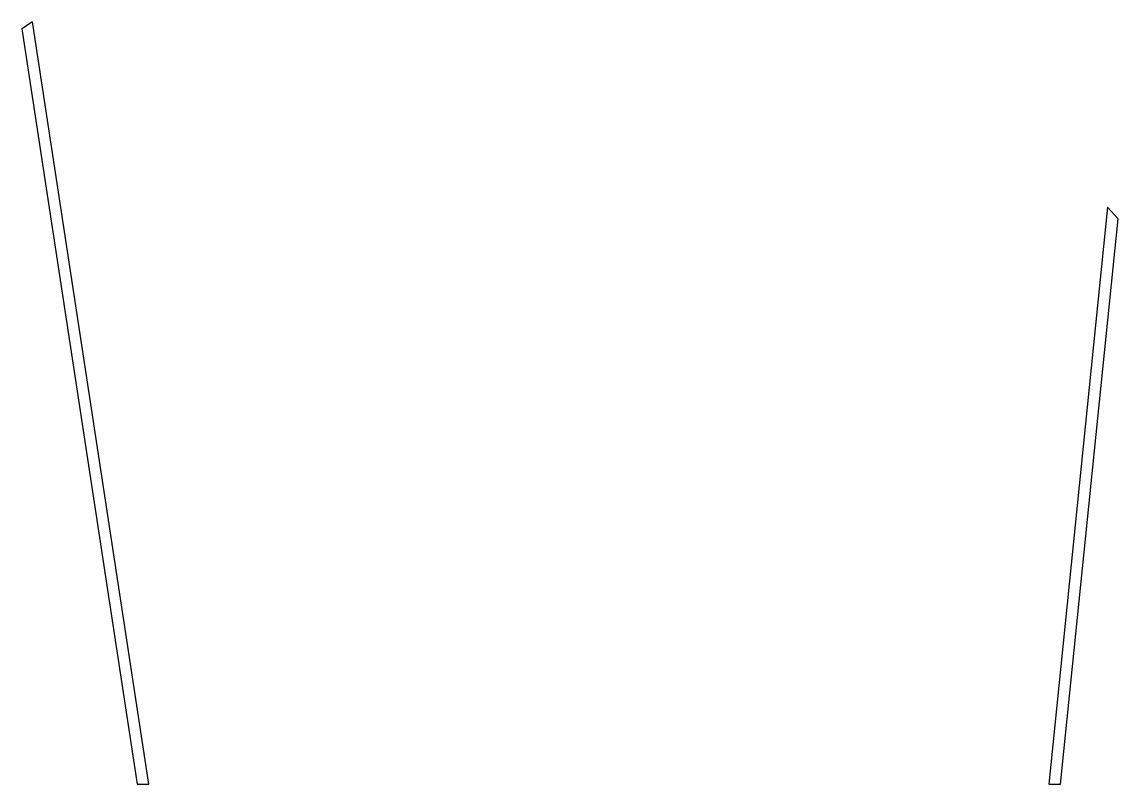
# Model space of a CAD drawing. Header units: metres. Extents: x -200 to 1700, y 440 to 1762.
import ezdxf

# ---------------------------------------------------------------- set-up
doc = ezdxf.new("R2010")
doc.units = ezdxf.units.M

msp = doc.modelspace()

# ---------------------------------------------------------------- linework, layer by layer
at = {"layer": 'PARAMETRIX'}
for p, q in [((-181.6379, 1761.5377), (-200, 1749.2963)), ((-200, 1749.2963), (0, 440)), ((20.232, 440), (-181.6379, 1761.5377)), ((1681.9245, 1440.1509), (1579.8962, 440)), ((1700, 1420.2679), (1681.9245, 1440.1509)), ((1600, 440), (1700, 1420.2679)), ((0, 440), (20.232, 440)), ((1579.8962, 440), (1600, 440))]:
    msp.add_line(p, q, dxfattribs=at)

doc.saveas('drawing.dxf')
